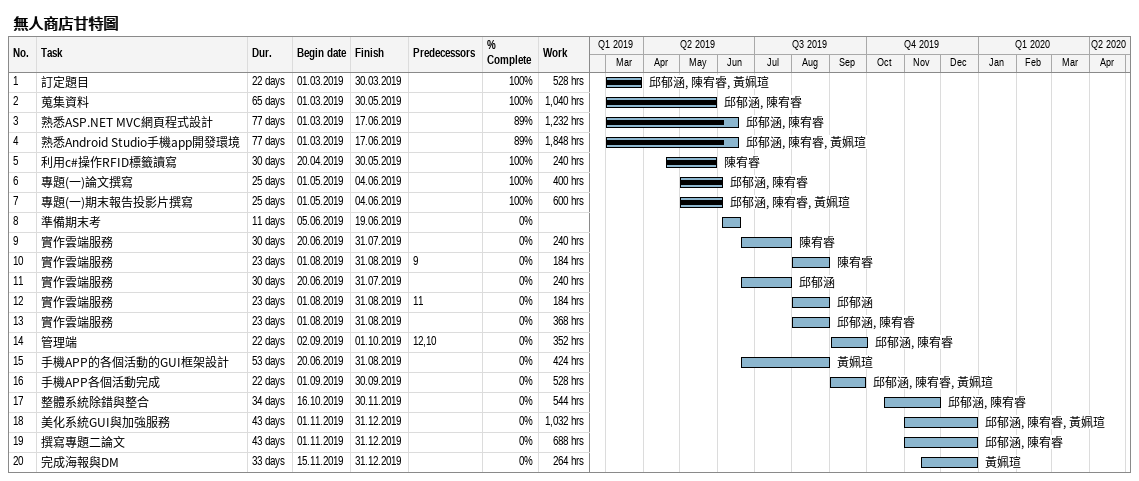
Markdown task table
無人商店甘特圖

| ID | Task | Duration | Start | Finish | Predecessors | Resources | % complete | Work (h) |
|---|---|---|---|---|---|---|---|---|
| 1 | 訂定題目 | 22d | 2019-03-01 | 2019-03-30 |  | 邱郁涵, 陳宥睿, 黃姵瑄 | 100 | 528 |
| 2 | 蒐集資料 | 65d | 2019-03-01 | 2019-05-30 |  | 邱郁涵, 陳宥睿 | 100 | 1040 |
| 3 | 熟悉ASP.NET MVC網頁程式設計 | 77d | 2019-03-01 | 2019-06-17 |  | 邱郁涵, 陳宥睿 | 89 | 1232 |
| 4 | 熟悉Android Studio手機app開發環境 | 77d | 2019-03-01 | 2019-06-17 |  | 邱郁涵, 陳宥睿, 黃姵瑄 | 89 | 1848 |
| 5 | 利用c#操作RFID標籤讀寫 | 30d | 2019-04-20 | 2019-05-30 |  | 陳宥睿 | 100 | 240 |
| 6 | 專題(一)論文撰寫 | 25d | 2019-05-01 | 2019-06-04 |  | 邱郁涵, 陳宥睿 | 100 | 400 |
| 7 | 專題(一)期末報告投影片撰寫 | 25d | 2019-05-01 | 2019-06-04 |  | 邱郁涵, 陳宥睿, 黃姵瑄 | 100 | 600 |
| 8 | 準備期末考 | 11d | 2019-06-05 | 2019-06-19 |  |  | 0 |  |
| 9 | 實作雲端服務 | 30d | 2019-06-20 | 2019-07-31 |  | 陳宥睿 | 0 | 240 |
| 10 | 實作雲端服務 | 23d | 2019-08-01 | 2019-08-31 | 9 | 陳宥睿 | 0 | 184 |
| 11 | 實作雲端服務 | 30d | 2019-06-20 | 2019-07-31 |  | 邱郁涵 | 0 | 240 |
| 12 | 實作雲端服務 | 23d | 2019-08-01 | 2019-08-31 | 11 | 邱郁涵 | 0 | 184 |
| 13 | 實作雲端服務 | 23d | 2019-08-01 | 2019-08-31 |  | 邱郁涵, 陳宥睿 | 0 | 368 |
| 14 | 管理端 | 22d | 2019-09-02 | 2019-10-01 | 12, 10 | 邱郁涵, 陳宥睿 | 0 | 352 |
| 15 | 手機APP的各個活動的GUI框架設計 | 53d | 2019-06-20 | 2019-08-31 |  | 黃姵瑄 | 0 | 424 |
| 16 | 手機APP各個活動完成 | 22d | 2019-09-01 | 2019-09-30 |  | 邱郁涵, 陳宥睿, 黃姵瑄 | 0 | 528 |
| 17 | 整體系統除錯與整合 | 34d | 2019-10-16 | 2019-11-30 |  | 邱郁涵, 陳宥睿 | 0 | 544 |
| 18 | 美化系統GUI與加強服務 | 43d | 2019-11-01 | 2019-12-31 |  | 邱郁涵, 陳宥睿, 黃姵瑄 | 0 | 1032 |
| 19 | 撰寫專題二論文 | 43d | 2019-11-01 | 2019-12-31 |  | 邱郁涵, 陳宥睿 | 0 | 688 |
| 20 | 完成海報與DM | 33d | 2019-11-15 | 2019-12-31 |  | 黃姵瑄 | 0 | 264 |
